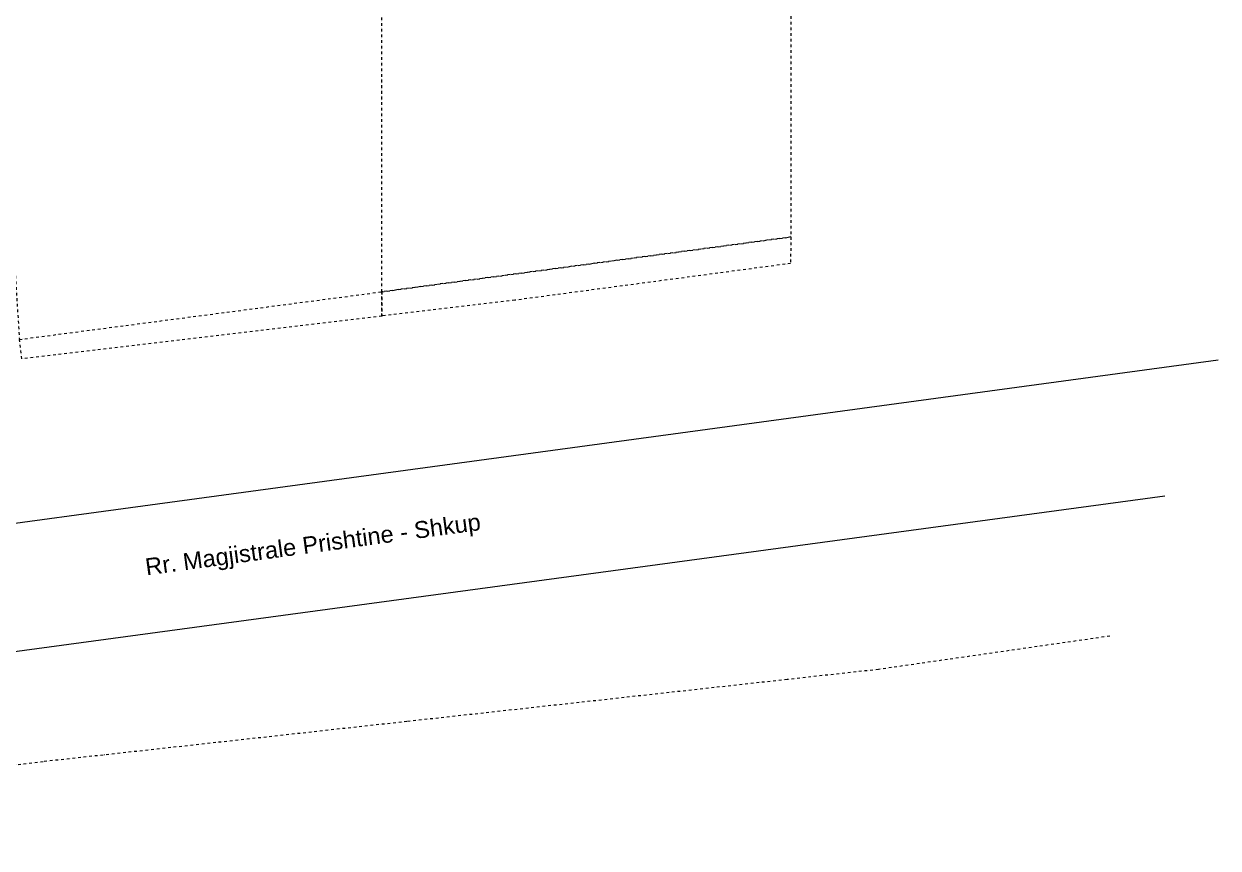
# Model space of a CAD drawing. Header units: millimetres. Extents: x -1659045 to -1497887, y -2983280 to -2858614.
# Drawn here: x -1592493 to -1521758, y -2983280 to -2934481 of the extents above; entities that cross this region are included whole.
import ezdxf

# ---------------------------------------------------------------- set-up
doc = ezdxf.new("R2010")
doc.units = ezdxf.units.MM
doc.header["$MEASUREMENT"] = 0
doc.linetypes.add('Dot & Dashed', pattern=[335.138881, 158.75, -88.194444, 0, -88.194437])
doc.layers.add('0_Pen_No__1', color=7, linetype='Continuous', lineweight=13)
doc.layers.add('0_Pen_No__20', color=1, linetype='Continuous', lineweight=0)
doc.layers.add('0_Pen_No__82', color=7, linetype='Continuous', lineweight=20, true_color=0xaaaaaa)
doc.styles.add('GENERATED_STYLE_1', font='arial.ttf')

msp = doc.modelspace()

# ---------------------------------------------------------------- linework, layer by layer
at = {"layer": '0_Pen_No__20', "color": 1, "linetype": 'Dot & Dashed', "lineweight": 0}
msp.add_lwpolyline([(-1592761, -2953163), (-1571301, -2950346), (-1571301, -2887474), (-1595246, -2885682), (-1594963, -2899449), (-1594511, -2925312), (-1593334, -2944038)], close=True, dxfattribs=at)
at = {"layer": '0_Pen_No__82', "color": 253, "linetype": 'Dot & Dashed', "lineweight": 20, "true_color": 0xaaaaaa}
for points in [[(-1571301, -2887524), (-1571301, -2887474), (-1563437, -2888064), (-1547036, -2889443), (-1547074, -2947098), (-1571301, -2950346)], [(-1571351, -2950352), (-1571301, -2950346), (-1571301, -2951778), (-1592620, -2954311), (-1592761, -2953163)], [(-1528171, -2970729), (-1541873, -2972702), (-1547284, -2973300), (-1569802, -2975787), (-1591352, -2978164), (-1622975, -2982067), (-1632826, -2983280)]]:
    msp.add_lwpolyline(points, dxfattribs=at)
msp.add_lwpolyline([(-1571301, -2950346), (-1547074, -2947098), (-1547077, -2948666), (-1563423, -2950843), (-1571301, -2951778)], close=True, dxfattribs=at)
at = {"layer": '0_Pen_No__82', "color": 253, "linetype": 'Continuous', "lineweight": 20, "true_color": 0xaaaaaa, "flags": 128}
for points in [[(-1659045, -2973005), (-1521758, -2954365)], [(-1644702, -2978626), (-1524913, -2962417)]]:
    msp.add_lwpolyline(points, dxfattribs=at)

# ---------------------------------------------------------------- texts
at = {"layer": '0_Pen_No__1', "color": 7, "linetype": 'Continuous', "lineweight": 13, "insert": (-1585190, -2967435), "char_height": 1000, "attachment_point": 7, "rotation": 7.73216, "style": 'GENERATED_STYLE_1'}
msp.add_mtext('\\A1;{\\pql;\\fArial|b0|i0|c0|p34;Rr. Magjistrale Prishtine - Shkup}', dxfattribs=at)

doc.saveas('drawing.dxf')
